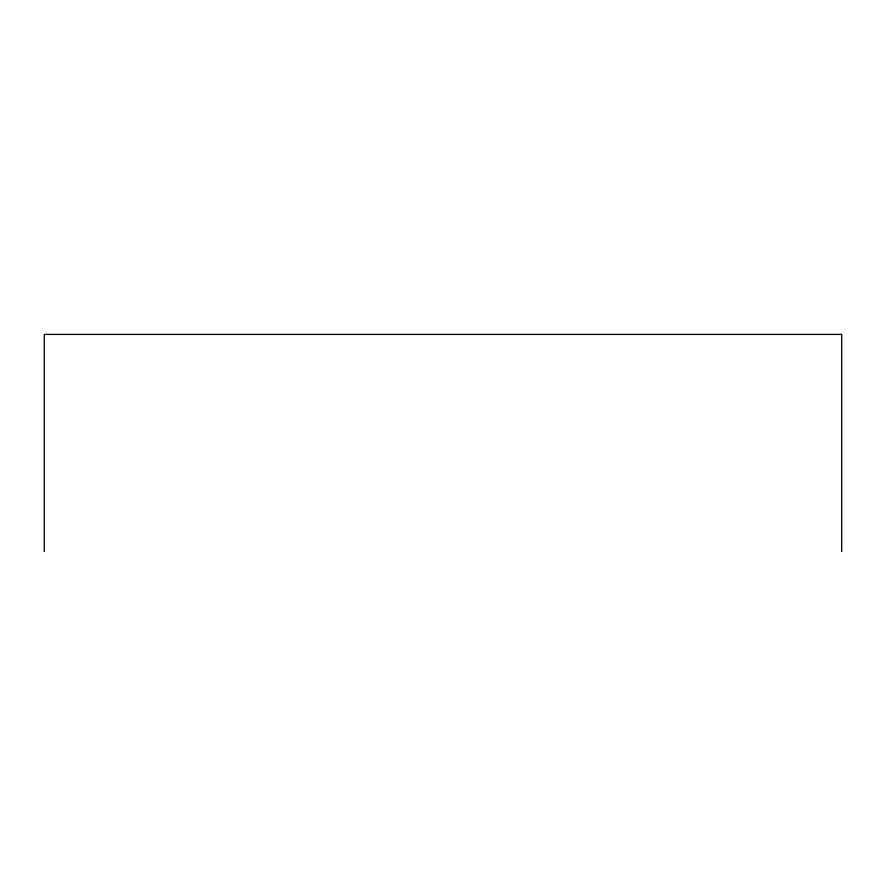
<?xml version="1.0" encoding="UTF-8"?>
<svg xmlns="http://www.w3.org/2000/svg" width="886" height="886" viewBox="0 0 886 886"><rect width="100%" height="100%" fill="white"/><g stroke="black" fill="none" stroke-linecap="round" stroke-linejoin="round"><path stroke-width="1.33" d="M841.7 551.59L841.7 334.41L44.3 334.41L44.3 551.59"/></g></svg>
